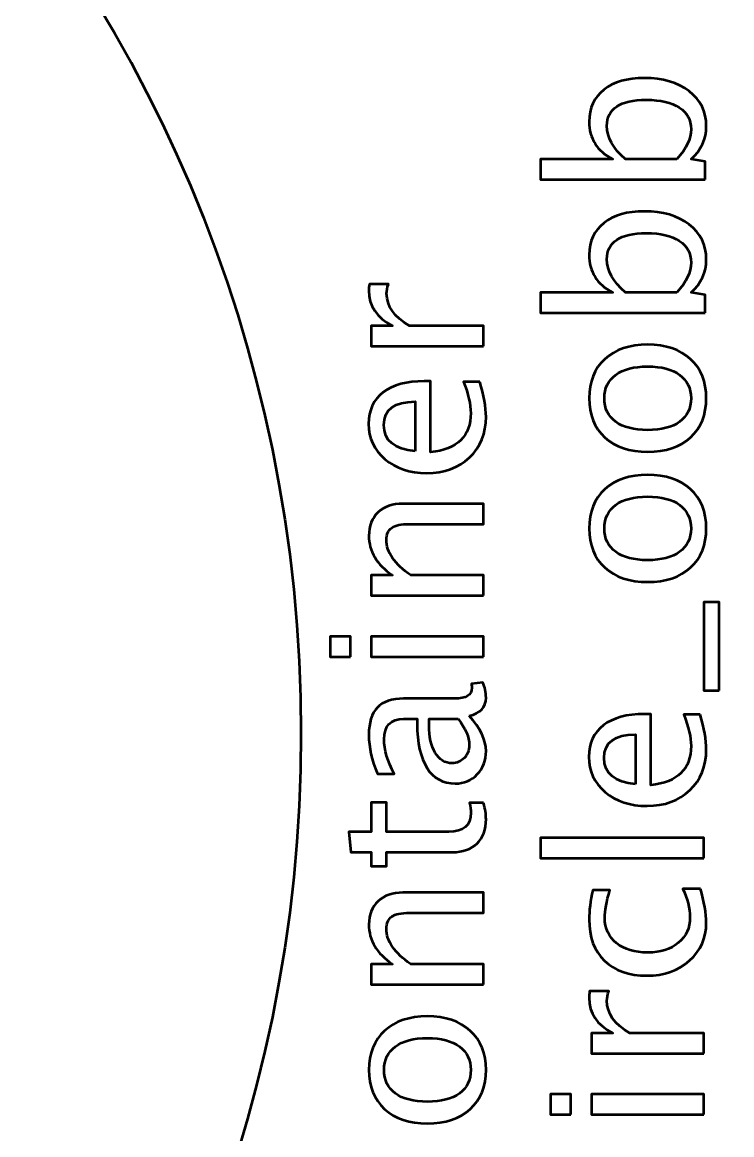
# Model space of a CAD drawing. Header units: centimetres. Extents: x -20.9 to 20.9, y -14.9 to 14.9.
# Drawn here: x -3.743 to -1.853, y -4.819 to -1.855 of the extents above; entities that cross this region are included whole.
import ezdxf

# ---------------------------------------------------------------- set-up
doc = ezdxf.new("R2010")
doc.units = ezdxf.units.CM
doc.header["$MEASUREMENT"] = 0
doc.layers.add('Layer 1', color=7, linetype='Continuous')

msp = doc.modelspace()

# ---------------------------------------------------------------- linework, layer by layer
at = {"layer": 'Layer 1', "color": 4, "lineweight": 53}
msp.add_ellipse((-6.75, -3.75), major_axis=(0, 3.75), ratio=1, dxfattribs=at)
at = {"layer": 'Layer 1', "lineweight": 53}
msp.add_open_spline([(-20.95, -14.45), (-20.95, -14.45), (-20.95, 14.45), (-20.95, 14.45), (-20.95, 14.45), (-20.95, 14.72614), (-20.72614, 14.95), (-20.45, 14.95), (-20.45, 14.95), (-20.45, 14.95), (-0.55, 14.95), (-0.55, 14.95), (-0.55, 14.95), (-0.27386, 14.95), (-0.05, 14.72614), (-0.05, 14.45), (-0.05, 14.45), (-0.05, 14.45), (-0.05, -14.45), (-0.05, -14.45), (-0.05, -14.45), (-0.05, -14.72614), (-0.27386, -14.95), (-0.55, -14.95), (-0.55, -14.95), (-0.55, -14.95), (-20.45, -14.95), (-20.45, -14.95), (-20.45, -14.95), (-20.72614, -14.95), (-20.95, -14.72614), (-20.95, -14.45)], degree=3, knots=[0, 0, 0, 0, 0.1111111, 0.1111111, 0.1111111, 0.1111111, 0.2222222, 0.2222222, 0.2222222, 0.2222222, 0.3333333, 0.3333333, 0.3333333, 0.3333333, 0.4444444, 0.4444444, 0.4444444, 0.4444444, 0.5555556, 0.5555556, 0.5555556, 0.5555556, 0.6666667, 0.6666667, 0.6666667, 0.6666667, 0.7777778, 0.7777778, 0.7777778, 0.7777778, 1, 1, 1, 1], dxfattribs=at)
at = {"layer": 'Layer 1', "color": 5, "lineweight": 53}
for points, knots in [([(-1.92369, -2.27399), (-1.92369, -2.27399), (-2.36226, -2.27399), (-2.36226, -2.27399), (-2.36226, -2.27399), (-2.36226, -2.27399), (-2.36226, -2.21981), (-2.36226, -2.21981), (-2.36226, -2.21981), (-2.36226, -2.21981), (-2.1697, -2.21981), (-2.1697, -2.21981), (-2.1697, -2.21981), (-2.21156, -2.19761), (-2.23244, -2.16421), (-2.23244, -2.11971), (-2.23244, -2.11971), (-2.23244, -2.08368), (-2.21937, -2.05537), (-2.19312, -2.03467), (-2.19312, -2.03467), (-2.16687, -2.01398), (-2.13103, -2.00363), (-2.08559, -2.00363), (-2.08559, -2.00363), (-2.03611, -2.00363), (-1.99613, -2.01539), (-1.96584, -2.03881), (-1.96584, -2.03881), (-1.93545, -2.06223), (-1.92031, -2.09309), (-1.92031, -2.13128), (-1.92031, -2.13128), (-1.92031, -2.16675), (-1.93385, -2.19629), (-1.96104, -2.21981), (-1.96104, -2.21981), (-1.96104, -2.21981), (-1.92369, -2.22639), (-1.92369, -2.22639), (-1.92369, -2.22639), (-1.92369, -2.22639), (-1.92369, -2.27399), (-1.92369, -2.27399)], [0, 0, 0, 0, 0.0833333, 0.0833333, 0.0833333, 0.0833333, 0.1666667, 0.1666667, 0.1666667, 0.1666667, 0.25, 0.25, 0.25, 0.25, 0.3333333, 0.3333333, 0.3333333, 0.3333333, 0.4166667, 0.4166667, 0.4166667, 0.4166667, 0.5, 0.5, 0.5, 0.5, 0.5833333, 0.5833333, 0.5833333, 0.5833333, 0.6666667, 0.6666667, 0.6666667, 0.6666667, 0.75, 0.75, 0.75, 0.75, 0.8333333, 0.8333333, 0.8333333, 0.8333333, 1, 1, 1, 1]), ([(-1.99839, -2.21981), (-1.97346, -2.19187), (-1.96095, -2.16524), (-1.96095, -2.13994), (-1.96095, -2.13994), (-1.96095, -2.11501), (-1.97139, -2.09572), (-1.99218, -2.08218), (-1.99218, -2.08218), (-2.01297, -2.06854), (-2.04223, -2.06176), (-2.08004, -2.06176), (-2.08004, -2.06176), (-2.15003, -2.06176), (-2.18503, -2.08491), (-2.18503, -2.13119), (-2.18503, -2.13119), (-2.18503, -2.16148), (-2.16866, -2.19102), (-2.13583, -2.21981), (-2.13583, -2.21981), (-2.13583, -2.21981), (-1.99839, -2.21981), (-1.99839, -2.21981)], [0, 0, 0, 0, 0.1428571, 0.1428571, 0.1428571, 0.1428571, 0.2857143, 0.2857143, 0.2857143, 0.2857143, 0.4285714, 0.4285714, 0.4285714, 0.4285714, 0.5714286, 0.5714286, 0.5714286, 0.5714286, 0.7142857, 0.7142857, 0.7142857, 0.7142857, 1, 1, 1, 1]), ([(-1.92369, -2.62921), (-1.92369, -2.62921), (-2.36226, -2.62921), (-2.36226, -2.62921), (-2.36226, -2.62921), (-2.36226, -2.62921), (-2.36226, -2.57503), (-2.36226, -2.57503), (-2.36226, -2.57503), (-2.36226, -2.57503), (-2.1697, -2.57503), (-2.1697, -2.57503), (-2.1697, -2.57503), (-2.21156, -2.55283), (-2.23244, -2.51943), (-2.23244, -2.47493), (-2.23244, -2.47493), (-2.23244, -2.4389), (-2.21937, -2.41059), (-2.19312, -2.38989), (-2.19312, -2.38989), (-2.16687, -2.3692), (-2.13103, -2.35885), (-2.08559, -2.35885), (-2.08559, -2.35885), (-2.03611, -2.35885), (-1.99613, -2.37061), (-1.96584, -2.39403), (-1.96584, -2.39403), (-1.93545, -2.41745), (-1.92031, -2.44831), (-1.92031, -2.4865), (-1.92031, -2.4865), (-1.92031, -2.52197), (-1.93385, -2.55151), (-1.96104, -2.57503), (-1.96104, -2.57503), (-1.96104, -2.57503), (-1.92369, -2.58161), (-1.92369, -2.58161), (-1.92369, -2.58161), (-1.92369, -2.58161), (-1.92369, -2.62921), (-1.92369, -2.62921)], [0, 0, 0, 0, 0.0833333, 0.0833333, 0.0833333, 0.0833333, 0.1666667, 0.1666667, 0.1666667, 0.1666667, 0.25, 0.25, 0.25, 0.25, 0.3333333, 0.3333333, 0.3333333, 0.3333333, 0.4166667, 0.4166667, 0.4166667, 0.4166667, 0.5, 0.5, 0.5, 0.5, 0.5833333, 0.5833333, 0.5833333, 0.5833333, 0.6666667, 0.6666667, 0.6666667, 0.6666667, 0.75, 0.75, 0.75, 0.75, 0.8333333, 0.8333333, 0.8333333, 0.8333333, 1, 1, 1, 1]), ([(-1.99839, -2.57503), (-1.97346, -2.54709), (-1.96095, -2.52046), (-1.96095, -2.49516), (-1.96095, -2.49516), (-1.96095, -2.47023), (-1.97139, -2.45094), (-1.99218, -2.4374), (-1.99218, -2.4374), (-2.01297, -2.42376), (-2.04223, -2.41698), (-2.08004, -2.41698), (-2.08004, -2.41698), (-2.15003, -2.41698), (-2.18503, -2.44013), (-2.18503, -2.48641), (-2.18503, -2.48641), (-2.18503, -2.5167), (-2.16866, -2.54624), (-2.13583, -2.57503), (-2.13583, -2.57503), (-2.13583, -2.57503), (-1.99839, -2.57503), (-1.99839, -2.57503)], [0, 0, 0, 0, 0.1428571, 0.1428571, 0.1428571, 0.1428571, 0.2857143, 0.2857143, 0.2857143, 0.2857143, 0.4285714, 0.4285714, 0.4285714, 0.4285714, 0.5714286, 0.5714286, 0.5714286, 0.5714286, 0.7142857, 0.7142857, 0.7142857, 0.7142857, 1, 1, 1, 1]), ([(-2.51383, -2.71792), (-2.51383, -2.71792), (-2.81298, -2.71792), (-2.81298, -2.71792), (-2.81298, -2.71792), (-2.81298, -2.71792), (-2.81298, -2.66374), (-2.81298, -2.66374), (-2.81298, -2.66374), (-2.81298, -2.66374), (-2.75645, -2.66374), (-2.75645, -2.66374), (-2.75645, -2.66374), (-2.79831, -2.64219), (-2.81919, -2.61096), (-2.81919, -2.56995), (-2.81919, -2.56995), (-2.81919, -2.5644), (-2.81872, -2.55856), (-2.81778, -2.55254), (-2.81778, -2.55254), (-2.81778, -2.55254), (-2.76708, -2.55254), (-2.76708, -2.55254), (-2.76708, -2.55254), (-2.77018, -2.56195), (-2.77178, -2.57023), (-2.77178, -2.57738), (-2.77178, -2.57738), (-2.77178, -2.61181), (-2.75146, -2.6406), (-2.71073, -2.66374), (-2.71073, -2.66374), (-2.71073, -2.66374), (-2.51383, -2.66374), (-2.51383, -2.66374), (-2.51383, -2.66374), (-2.51383, -2.66374), (-2.51383, -2.71792), (-2.51383, -2.71792)], [0, 0, 0, 0, 0.0909091, 0.0909091, 0.0909091, 0.0909091, 0.1818182, 0.1818182, 0.1818182, 0.1818182, 0.2727273, 0.2727273, 0.2727273, 0.2727273, 0.3636364, 0.3636364, 0.3636364, 0.3636364, 0.4545455, 0.4545455, 0.4545455, 0.4545455, 0.5454545, 0.5454545, 0.5454545, 0.5454545, 0.6363636, 0.6363636, 0.6363636, 0.6363636, 0.7272727, 0.7272727, 0.7272727, 0.7272727, 0.8181818, 0.8181818, 0.8181818, 0.8181818, 1, 1, 1, 1]), ([(-1.92031, -2.85687), (-1.92031, -2.9008), (-1.93432, -2.93561), (-1.96236, -2.96119), (-1.96236, -2.96119), (-1.99039, -2.98688), (-2.02849, -2.99967), (-2.07656, -2.99967), (-2.07656, -2.99967), (-2.12454, -2.99967), (-2.16255, -2.98688), (-2.19049, -2.96119), (-2.19049, -2.96119), (-2.21843, -2.93561), (-2.23244, -2.9008), (-2.23244, -2.85687), (-2.23244, -2.85687), (-2.23244, -2.81293), (-2.21843, -2.77813), (-2.19049, -2.75254), (-2.19049, -2.75254), (-2.16255, -2.72686), (-2.12454, -2.71406), (-2.07656, -2.71406), (-2.07656, -2.71406), (-2.02849, -2.71406), (-1.99039, -2.72686), (-1.96236, -2.75254), (-1.96236, -2.75254), (-1.93432, -2.77813), (-1.92031, -2.81293), (-1.92031, -2.85687)], [0, 0, 0, 0, 0.1111111, 0.1111111, 0.1111111, 0.1111111, 0.2222222, 0.2222222, 0.2222222, 0.2222222, 0.3333333, 0.3333333, 0.3333333, 0.3333333, 0.4444444, 0.4444444, 0.4444444, 0.4444444, 0.5555556, 0.5555556, 0.5555556, 0.5555556, 0.6666667, 0.6666667, 0.6666667, 0.6666667, 0.7777778, 0.7777778, 0.7777778, 0.7777778, 1, 1, 1, 1]), ([(-1.96095, -2.85696), (-1.96095, -2.83015), (-1.97101, -2.80927), (-1.99124, -2.7944), (-1.99124, -2.7944), (-2.01137, -2.77963), (-2.03987, -2.7722), (-2.07656, -2.7722), (-2.07656, -2.7722), (-2.11316, -2.7722), (-2.14157, -2.77963), (-2.1617, -2.7944), (-2.1617, -2.7944), (-2.18174, -2.80927), (-2.1918, -2.83015), (-2.1918, -2.85696), (-2.1918, -2.85696), (-2.1918, -2.88387), (-2.18174, -2.90475), (-2.1617, -2.91943), (-2.1617, -2.91943), (-2.14157, -2.9342), (-2.11316, -2.94153), (-2.07656, -2.94153), (-2.07656, -2.94153), (-2.03987, -2.94153), (-2.01137, -2.9342), (-1.99124, -2.91943), (-1.99124, -2.91943), (-1.97101, -2.90475), (-1.96095, -2.88387), (-1.96095, -2.85696)], [0, 0, 0, 0, 0.1111111, 0.1111111, 0.1111111, 0.1111111, 0.2222222, 0.2222222, 0.2222222, 0.2222222, 0.3333333, 0.3333333, 0.3333333, 0.3333333, 0.4444444, 0.4444444, 0.4444444, 0.4444444, 0.5555556, 0.5555556, 0.5555556, 0.5555556, 0.6666667, 0.6666667, 0.6666667, 0.6666667, 0.7777778, 0.7777778, 0.7777778, 0.7777778, 1, 1, 1, 1]), ([(-2.52343, -2.81285), (-2.51251, -2.84925), (-2.50706, -2.88039), (-2.50706, -2.90636), (-2.50706, -2.90636), (-2.50706, -2.95066), (-2.52173, -2.98669), (-2.55099, -3.01445), (-2.55099, -3.01445), (-2.58025, -3.0422), (-2.61816, -3.05612), (-2.66482, -3.05612), (-2.66482, -3.05612), (-2.71007, -3.05612), (-2.74723, -3.04389), (-2.77629, -3.01934), (-2.77629, -3.01934), (-2.80527, -2.99478), (-2.81976, -2.96336), (-2.81976, -2.92508), (-2.81976, -2.92508), (-2.81976, -2.88886), (-2.80687, -2.86082), (-2.78109, -2.84107), (-2.78109, -2.84107), (-2.75532, -2.82131), (-2.71882, -2.81144), (-2.6715, -2.81144), (-2.6715, -2.81144), (-2.6715, -2.81144), (-2.65494, -2.81172), (-2.65494, -2.81172), (-2.65494, -2.81172), (-2.65494, -2.81172), (-2.65494, -3.00081), (-2.65494, -3.00081), (-2.65494, -3.00081), (-2.58344, -2.9929), (-2.5477, -2.958), (-2.5477, -2.8962), (-2.5477, -2.8962), (-2.5477, -2.87352), (-2.55409, -2.84577), (-2.56689, -2.81285), (-2.56689, -2.81285), (-2.56689, -2.81285), (-2.52343, -2.81285), (-2.52343, -2.81285)], [0, 0, 0, 0, 0.0769231, 0.0769231, 0.0769231, 0.0769231, 0.1538462, 0.1538462, 0.1538462, 0.1538462, 0.2307692, 0.2307692, 0.2307692, 0.2307692, 0.3076923, 0.3076923, 0.3076923, 0.3076923, 0.3846154, 0.3846154, 0.3846154, 0.3846154, 0.4615385, 0.4615385, 0.4615385, 0.4615385, 0.5384615, 0.5384615, 0.5384615, 0.5384615, 0.6153846, 0.6153846, 0.6153846, 0.6153846, 0.6923077, 0.6923077, 0.6923077, 0.6923077, 0.7692308, 0.7692308, 0.7692308, 0.7692308, 0.8461538, 0.8461538, 0.8461538, 0.8461538, 1, 1, 1, 1]), ([(-2.69558, -2.99798), (-2.69558, -2.99798), (-2.69558, -2.8659), (-2.69558, -2.8659), (-2.69558, -2.8659), (-2.75127, -2.8659), (-2.77912, -2.88669), (-2.77912, -2.92818), (-2.77912, -2.92818), (-2.77912, -2.96995), (-2.75127, -2.99319), (-2.69558, -2.99798)], [0, 0, 0, 0, 0.25, 0.25, 0.25, 0.25, 0.5, 0.5, 0.5, 0.5, 1, 1, 1, 1]), ([(-1.92031, -3.20362), (-1.92031, -3.24755), (-1.93432, -3.28236), (-1.96236, -3.30794), (-1.96236, -3.30794), (-1.99039, -3.33363), (-2.02849, -3.34642), (-2.07656, -3.34642), (-2.07656, -3.34642), (-2.12454, -3.34642), (-2.16255, -3.33363), (-2.19049, -3.30794), (-2.19049, -3.30794), (-2.21843, -3.28236), (-2.23244, -3.24755), (-2.23244, -3.20362), (-2.23244, -3.20362), (-2.23244, -3.15968), (-2.21843, -3.12488), (-2.19049, -3.09929), (-2.19049, -3.09929), (-2.16255, -3.07361), (-2.12454, -3.06081), (-2.07656, -3.06081), (-2.07656, -3.06081), (-2.02849, -3.06081), (-1.99039, -3.07361), (-1.96236, -3.09929), (-1.96236, -3.09929), (-1.93432, -3.12488), (-1.92031, -3.15968), (-1.92031, -3.20362)], [0, 0, 0, 0, 0.1111111, 0.1111111, 0.1111111, 0.1111111, 0.2222222, 0.2222222, 0.2222222, 0.2222222, 0.3333333, 0.3333333, 0.3333333, 0.3333333, 0.4444444, 0.4444444, 0.4444444, 0.4444444, 0.5555556, 0.5555556, 0.5555556, 0.5555556, 0.6666667, 0.6666667, 0.6666667, 0.6666667, 0.7777778, 0.7777778, 0.7777778, 0.7777778, 1, 1, 1, 1]), ([(-2.51383, -3.38274), (-2.51383, -3.38274), (-2.81298, -3.38274), (-2.81298, -3.38274), (-2.81298, -3.38274), (-2.81298, -3.38274), (-2.81298, -3.32856), (-2.81298, -3.32856), (-2.81298, -3.32856), (-2.81298, -3.32856), (-2.75645, -3.32856), (-2.75645, -3.32856), (-2.75645, -3.32856), (-2.79831, -3.29987), (-2.81919, -3.26468), (-2.81919, -3.2231), (-2.81919, -3.2231), (-2.81919, -3.19695), (-2.81101, -3.17616), (-2.79454, -3.16082), (-2.79454, -3.16082), (-2.77818, -3.14549), (-2.75607, -3.13778), (-2.72841, -3.13778), (-2.72841, -3.13778), (-2.72841, -3.13778), (-2.51383, -3.13778), (-2.51383, -3.13778), (-2.51383, -3.13778), (-2.51383, -3.13778), (-2.51383, -3.19196), (-2.51383, -3.19196), (-2.51383, -3.19196), (-2.51383, -3.19196), (-2.71073, -3.19196), (-2.71073, -3.19196), (-2.71073, -3.19196), (-2.73293, -3.19196), (-2.74873, -3.19526), (-2.75814, -3.20175), (-2.75814, -3.20175), (-2.76764, -3.20833), (-2.77234, -3.21915), (-2.77234, -3.2343), (-2.77234, -3.2343), (-2.77234, -3.2676), (-2.75061, -3.29902), (-2.70715, -3.32856), (-2.70715, -3.32856), (-2.70715, -3.32856), (-2.51383, -3.32856), (-2.51383, -3.32856), (-2.51383, -3.32856), (-2.51383, -3.32856), (-2.51383, -3.38274), (-2.51383, -3.38274)], [0, 0, 0, 0, 0.0666667, 0.0666667, 0.0666667, 0.0666667, 0.1333333, 0.1333333, 0.1333333, 0.1333333, 0.2, 0.2, 0.2, 0.2, 0.2666667, 0.2666667, 0.2666667, 0.2666667, 0.3333333, 0.3333333, 0.3333333, 0.3333333, 0.4, 0.4, 0.4, 0.4, 0.4666667, 0.4666667, 0.4666667, 0.4666667, 0.5333333, 0.5333333, 0.5333333, 0.5333333, 0.6, 0.6, 0.6, 0.6, 0.6666667, 0.6666667, 0.6666667, 0.6666667, 0.7333333, 0.7333333, 0.7333333, 0.7333333, 0.8, 0.8, 0.8, 0.8, 0.8666667, 0.8666667, 0.8666667, 0.8666667, 1, 1, 1, 1]), ([(-1.96095, -3.20371), (-1.96095, -3.1769), (-1.97101, -3.15602), (-1.99124, -3.14115), (-1.99124, -3.14115), (-2.01137, -3.12638), (-2.03987, -3.11895), (-2.07656, -3.11895), (-2.07656, -3.11895), (-2.11316, -3.11895), (-2.14157, -3.12638), (-2.1617, -3.14115), (-2.1617, -3.14115), (-2.18174, -3.15602), (-2.1918, -3.1769), (-2.1918, -3.20371), (-2.1918, -3.20371), (-2.1918, -3.23062), (-2.18174, -3.2515), (-2.1617, -3.26618), (-2.1617, -3.26618), (-2.14157, -3.28095), (-2.11316, -3.28828), (-2.07656, -3.28828), (-2.07656, -3.28828), (-2.03987, -3.28828), (-2.01137, -3.28095), (-1.99124, -3.26618), (-1.99124, -3.26618), (-1.97101, -3.2515), (-1.96095, -3.23062), (-1.96095, -3.20371)], [0, 0, 0, 0, 0.1111111, 0.1111111, 0.1111111, 0.1111111, 0.2222222, 0.2222222, 0.2222222, 0.2222222, 0.3333333, 0.3333333, 0.3333333, 0.3333333, 0.4444444, 0.4444444, 0.4444444, 0.4444444, 0.5555556, 0.5555556, 0.5555556, 0.5555556, 0.6666667, 0.6666667, 0.6666667, 0.6666667, 0.7777778, 0.7777778, 0.7777778, 0.7777778, 1, 1, 1, 1]), ([(-1.88644, -3.63541), (-1.88644, -3.63541), (-1.92708, -3.63541), (-1.92708, -3.63541), (-1.92708, -3.63541), (-1.92708, -3.63541), (-1.92708, -3.40061), (-1.92708, -3.40061), (-1.92708, -3.40061), (-1.92708, -3.40061), (-1.88644, -3.40061), (-1.88644, -3.40061), (-1.88644, -3.40061), (-1.88644, -3.40061), (-1.88644, -3.63541), (-1.88644, -3.63541)], [0, 0, 0, 0, 0.2, 0.2, 0.2, 0.2, 0.4, 0.4, 0.4, 0.4, 0.6, 0.6, 0.6, 0.6, 1, 1, 1, 1]), ([(-2.86773, -3.54586), (-2.86773, -3.54586), (-2.92192, -3.54586), (-2.92192, -3.54586), (-2.92192, -3.54586), (-2.92192, -3.54586), (-2.92192, -3.49168), (-2.92192, -3.49168), (-2.92192, -3.49168), (-2.92192, -3.49168), (-2.86773, -3.49168), (-2.86773, -3.49168), (-2.86773, -3.49168), (-2.86773, -3.49168), (-2.86773, -3.54586), (-2.86773, -3.54586)], [0, 0, 0, 0, 0.2, 0.2, 0.2, 0.2, 0.4, 0.4, 0.4, 0.4, 0.6, 0.6, 0.6, 0.6, 1, 1, 1, 1]), ([(-2.51383, -3.54586), (-2.51383, -3.54586), (-2.81298, -3.54586), (-2.81298, -3.54586), (-2.81298, -3.54586), (-2.81298, -3.54586), (-2.81298, -3.49168), (-2.81298, -3.49168), (-2.81298, -3.49168), (-2.81298, -3.49168), (-2.51383, -3.49168), (-2.51383, -3.49168), (-2.51383, -3.49168), (-2.51383, -3.49168), (-2.51383, -3.54586), (-2.51383, -3.54586)], [0, 0, 0, 0, 0.2, 0.2, 0.2, 0.2, 0.4, 0.4, 0.4, 0.4, 0.6, 0.6, 0.6, 0.6, 1, 1, 1, 1]), ([(-2.55193, -3.70334), (-2.52201, -3.73589), (-2.50706, -3.76721), (-2.50706, -3.79732), (-2.50706, -3.79732), (-2.50706, -3.82206), (-2.51477, -3.84266), (-2.53029, -3.85893), (-2.53029, -3.85893), (-2.54581, -3.8753), (-2.56538, -3.88349), (-2.58899, -3.88349), (-2.58899, -3.88349), (-2.62164, -3.88349), (-2.64676, -3.86975), (-2.66425, -3.84228), (-2.66425, -3.84228), (-2.68175, -3.81481), (-2.6905, -3.7754), (-2.6905, -3.72403), (-2.6905, -3.72403), (-2.6905, -3.72403), (-2.6905, -3.71133), (-2.6905, -3.71133), (-2.6905, -3.71133), (-2.6905, -3.71133), (-2.72653, -3.71133), (-2.72653, -3.71133), (-2.72653, -3.71133), (-2.76124, -3.71133), (-2.77855, -3.7294), (-2.77855, -3.76561), (-2.77855, -3.76561), (-2.77855, -3.79365), (-2.76971, -3.82432), (-2.75202, -3.85752), (-2.75202, -3.85752), (-2.75202, -3.85752), (-2.79661, -3.85752), (-2.79661, -3.85752), (-2.79661, -3.85752), (-2.81167, -3.82102), (-2.81919, -3.78659), (-2.81919, -3.75433), (-2.81919, -3.75433), (-2.81919, -3.72112), (-2.81167, -3.69656), (-2.79652, -3.68085), (-2.79652, -3.68085), (-2.78137, -3.66505), (-2.75804, -3.65715), (-2.72653, -3.65715), (-2.72653, -3.65715), (-2.72653, -3.65715), (-2.59135, -3.65715), (-2.59135, -3.65715), (-2.59135, -3.65715), (-2.5604, -3.65715), (-2.54487, -3.64765), (-2.54487, -3.62855), (-2.54487, -3.62855), (-2.54487, -3.6262), (-2.54525, -3.62272), (-2.546, -3.61811), (-2.546, -3.61811), (-2.546, -3.61811), (-2.5159, -3.61425), (-2.5159, -3.61425), (-2.5159, -3.61425), (-2.50997, -3.62657), (-2.50706, -3.64012), (-2.50706, -3.65498), (-2.50706, -3.65498), (-2.50706, -3.68029), (-2.52201, -3.69638), (-2.55193, -3.70334)], [0, 0, 0, 0, 0.05, 0.05, 0.05, 0.05, 0.1, 0.1, 0.1, 0.1, 0.15, 0.15, 0.15, 0.15, 0.2, 0.2, 0.2, 0.2, 0.25, 0.25, 0.25, 0.25, 0.3, 0.3, 0.3, 0.3, 0.35, 0.35, 0.35, 0.35, 0.4, 0.4, 0.4, 0.4, 0.45, 0.45, 0.45, 0.45, 0.5, 0.5, 0.5, 0.5, 0.55, 0.55, 0.55, 0.55, 0.6, 0.6, 0.6, 0.6, 0.65, 0.65, 0.65, 0.65, 0.7, 0.7, 0.7, 0.7, 0.75, 0.75, 0.75, 0.75, 0.8, 0.8, 0.8, 0.8, 0.85, 0.85, 0.85, 0.85, 0.9, 0.9, 0.9, 0.9, 1, 1, 1, 1]), ([(-1.93668, -3.69986), (-1.92576, -3.73626), (-1.92031, -3.7674), (-1.92031, -3.79337), (-1.92031, -3.79337), (-1.92031, -3.83767), (-1.93498, -3.8737), (-1.96424, -3.90146), (-1.96424, -3.90146), (-1.9935, -3.92921), (-2.03141, -3.94313), (-2.07807, -3.94313), (-2.07807, -3.94313), (-2.12332, -3.94313), (-2.16048, -3.9309), (-2.18954, -3.90635), (-2.18954, -3.90635), (-2.21852, -3.88179), (-2.23301, -3.85037), (-2.23301, -3.81209), (-2.23301, -3.81209), (-2.23301, -3.77587), (-2.22012, -3.74783), (-2.19434, -3.72808), (-2.19434, -3.72808), (-2.16857, -3.70832), (-2.13207, -3.69845), (-2.08475, -3.69845), (-2.08475, -3.69845), (-2.08475, -3.69845), (-2.06819, -3.69873), (-2.06819, -3.69873), (-2.06819, -3.69873), (-2.06819, -3.69873), (-2.06819, -3.88782), (-2.06819, -3.88782), (-2.06819, -3.88782), (-1.99669, -3.87991), (-1.96095, -3.84501), (-1.96095, -3.78321), (-1.96095, -3.78321), (-1.96095, -3.76053), (-1.96734, -3.73278), (-1.98014, -3.69986), (-1.98014, -3.69986), (-1.98014, -3.69986), (-1.93668, -3.69986), (-1.93668, -3.69986)], [0, 0, 0, 0, 0.0769231, 0.0769231, 0.0769231, 0.0769231, 0.1538462, 0.1538462, 0.1538462, 0.1538462, 0.2307692, 0.2307692, 0.2307692, 0.2307692, 0.3076923, 0.3076923, 0.3076923, 0.3076923, 0.3846154, 0.3846154, 0.3846154, 0.3846154, 0.4615385, 0.4615385, 0.4615385, 0.4615385, 0.5384615, 0.5384615, 0.5384615, 0.5384615, 0.6153846, 0.6153846, 0.6153846, 0.6153846, 0.6923077, 0.6923077, 0.6923077, 0.6923077, 0.7692308, 0.7692308, 0.7692308, 0.7692308, 0.8461538, 0.8461538, 0.8461538, 0.8461538, 1, 1, 1, 1]), ([(-2.58147, -3.71133), (-2.58147, -3.71133), (-2.65833, -3.71133), (-2.65833, -3.71133), (-2.65833, -3.71133), (-2.65833, -3.71133), (-2.65889, -3.72874), (-2.65889, -3.72874), (-2.65889, -3.72874), (-2.65889, -3.75884), (-2.65334, -3.78311), (-2.64224, -3.80164), (-2.64224, -3.80164), (-2.63105, -3.82008), (-2.61628, -3.8293), (-2.59784, -3.8293), (-2.59784, -3.8293), (-2.58495, -3.8293), (-2.57404, -3.82469), (-2.5651, -3.81557), (-2.5651, -3.81557), (-2.55616, -3.80635), (-2.55165, -3.79515), (-2.55165, -3.78189), (-2.55165, -3.78189), (-2.55165, -3.75931), (-2.56162, -3.73579), (-2.58147, -3.71133)], [0, 0, 0, 0, 0.125, 0.125, 0.125, 0.125, 0.25, 0.25, 0.25, 0.25, 0.375, 0.375, 0.375, 0.375, 0.5, 0.5, 0.5, 0.5, 0.625, 0.625, 0.625, 0.625, 0.75, 0.75, 0.75, 0.75, 1, 1, 1, 1]), ([(-2.10883, -3.88499), (-2.10883, -3.88499), (-2.10883, -3.75291), (-2.10883, -3.75291), (-2.10883, -3.75291), (-2.16452, -3.75291), (-2.19237, -3.7737), (-2.19237, -3.81519), (-2.19237, -3.81519), (-2.19237, -3.85696), (-2.16452, -3.8802), (-2.10883, -3.88499)], [0, 0, 0, 0, 0.25, 0.25, 0.25, 0.25, 0.5, 0.5, 0.5, 0.5, 1, 1, 1, 1]), ([(-2.51392, -3.93485), (-2.50931, -3.9516), (-2.50706, -3.96618), (-2.50706, -3.9785), (-2.50706, -3.9785), (-2.50706, -4.00616), (-2.51496, -4.0277), (-2.53076, -4.04313), (-2.53076, -4.04313), (-2.54657, -4.05865), (-2.56849, -4.06637), (-2.59661, -4.06637), (-2.59661, -4.06637), (-2.59661, -4.06637), (-2.77234, -4.06637), (-2.77234, -4.06637), (-2.77234, -4.06637), (-2.77234, -4.06637), (-2.77234, -4.10381), (-2.77234, -4.10381), (-2.77234, -4.10381), (-2.77234, -4.10381), (-2.81298, -4.10381), (-2.81298, -4.10381), (-2.81298, -4.10381), (-2.81298, -4.10381), (-2.81298, -4.06637), (-2.81298, -4.06637), (-2.81298, -4.06637), (-2.81298, -4.06637), (-2.86708, -4.06637), (-2.86708, -4.06637), (-2.86708, -4.06637), (-2.86708, -4.06637), (-2.87225, -4.01218), (-2.87225, -4.01218), (-2.87225, -4.01218), (-2.87225, -4.01218), (-2.81298, -4.01218), (-2.81298, -4.01218), (-2.81298, -4.01218), (-2.81298, -4.01218), (-2.81298, -3.93372), (-2.81298, -3.93372), (-2.81298, -3.93372), (-2.81298, -3.93372), (-2.77234, -3.93372), (-2.77234, -3.93372), (-2.77234, -3.93372), (-2.77234, -3.93372), (-2.77234, -4.01218), (-2.77234, -4.01218), (-2.77234, -4.01218), (-2.77234, -4.01218), (-2.6064, -4.01218), (-2.6064, -4.01218), (-2.6064, -4.01218), (-2.56726, -4.01218), (-2.5477, -3.99515), (-2.5477, -3.96119), (-2.5477, -3.96119), (-2.5477, -3.95395), (-2.54892, -3.9452), (-2.55127, -3.93485), (-2.55127, -3.93485), (-2.55127, -3.93485), (-2.51392, -3.93485), (-2.51392, -3.93485)], [0, 0, 0, 0, 0.0555556, 0.0555556, 0.0555556, 0.0555556, 0.1111111, 0.1111111, 0.1111111, 0.1111111, 0.1666667, 0.1666667, 0.1666667, 0.1666667, 0.2222222, 0.2222222, 0.2222222, 0.2222222, 0.2777778, 0.2777778, 0.2777778, 0.2777778, 0.3333333, 0.3333333, 0.3333333, 0.3333333, 0.3888889, 0.3888889, 0.3888889, 0.3888889, 0.4444444, 0.4444444, 0.4444444, 0.4444444, 0.5, 0.5, 0.5, 0.5, 0.5555556, 0.5555556, 0.5555556, 0.5555556, 0.6111111, 0.6111111, 0.6111111, 0.6111111, 0.6666667, 0.6666667, 0.6666667, 0.6666667, 0.7222222, 0.7222222, 0.7222222, 0.7222222, 0.7777778, 0.7777778, 0.7777778, 0.7777778, 0.8333333, 0.8333333, 0.8333333, 0.8333333, 0.8888889, 0.8888889, 0.8888889, 0.8888889, 1, 1, 1, 1]), ([(-1.92708, -4.08254), (-1.92708, -4.08254), (-2.36226, -4.08254), (-2.36226, -4.08254), (-2.36226, -4.08254), (-2.36226, -4.08254), (-2.36226, -4.02836), (-2.36226, -4.02836), (-2.36226, -4.02836), (-2.36226, -4.02836), (-1.92708, -4.02836), (-1.92708, -4.02836), (-1.92708, -4.02836), (-1.92708, -4.02836), (-1.92708, -4.08254), (-1.92708, -4.08254)], [0, 0, 0, 0, 0.2, 0.2, 0.2, 0.2, 0.4, 0.4, 0.4, 0.4, 0.6, 0.6, 0.6, 0.6, 1, 1, 1, 1]), ([(-2.51383, -4.41895), (-2.51383, -4.41895), (-2.81298, -4.41895), (-2.81298, -4.41895), (-2.81298, -4.41895), (-2.81298, -4.41895), (-2.81298, -4.36477), (-2.81298, -4.36477), (-2.81298, -4.36477), (-2.81298, -4.36477), (-2.75645, -4.36477), (-2.75645, -4.36477), (-2.75645, -4.36477), (-2.79831, -4.33608), (-2.81919, -4.30089), (-2.81919, -4.25931), (-2.81919, -4.25931), (-2.81919, -4.23316), (-2.81101, -4.21237), (-2.79454, -4.19703), (-2.79454, -4.19703), (-2.77818, -4.1817), (-2.75607, -4.17399), (-2.72841, -4.17399), (-2.72841, -4.17399), (-2.72841, -4.17399), (-2.51383, -4.17399), (-2.51383, -4.17399), (-2.51383, -4.17399), (-2.51383, -4.17399), (-2.51383, -4.22817), (-2.51383, -4.22817), (-2.51383, -4.22817), (-2.51383, -4.22817), (-2.71073, -4.22817), (-2.71073, -4.22817), (-2.71073, -4.22817), (-2.73293, -4.22817), (-2.74873, -4.23147), (-2.75814, -4.23796), (-2.75814, -4.23796), (-2.76764, -4.24454), (-2.77234, -4.25536), (-2.77234, -4.27051), (-2.77234, -4.27051), (-2.77234, -4.30381), (-2.75061, -4.33523), (-2.70715, -4.36477), (-2.70715, -4.36477), (-2.70715, -4.36477), (-2.51383, -4.36477), (-2.51383, -4.36477), (-2.51383, -4.36477), (-2.51383, -4.36477), (-2.51383, -4.41895), (-2.51383, -4.41895)], [0, 0, 0, 0, 0.0666667, 0.0666667, 0.0666667, 0.0666667, 0.1333333, 0.1333333, 0.1333333, 0.1333333, 0.2, 0.2, 0.2, 0.2, 0.2666667, 0.2666667, 0.2666667, 0.2666667, 0.3333333, 0.3333333, 0.3333333, 0.3333333, 0.4, 0.4, 0.4, 0.4, 0.4666667, 0.4666667, 0.4666667, 0.4666667, 0.5333333, 0.5333333, 0.5333333, 0.5333333, 0.6, 0.6, 0.6, 0.6, 0.6666667, 0.6666667, 0.6666667, 0.6666667, 0.7333333, 0.7333333, 0.7333333, 0.7333333, 0.8, 0.8, 0.8, 0.8, 0.8666667, 0.8666667, 0.8666667, 0.8666667, 1, 1, 1, 1]), ([(-1.93611, -4.16392), (-1.92557, -4.19901), (-1.92031, -4.2293), (-1.92031, -4.25479), (-1.92031, -4.25479), (-1.92031, -4.29525), (-1.93526, -4.32874), (-1.96509, -4.35536), (-1.96509, -4.35536), (-1.995, -4.38198), (-2.03272, -4.39534), (-2.07816, -4.39534), (-2.07816, -4.39534), (-2.1267, -4.39534), (-2.16462, -4.38217), (-2.19171, -4.35583), (-2.19171, -4.35583), (-2.2189, -4.32949), (-2.23244, -4.29271), (-2.23244, -4.24548), (-2.23244, -4.24548), (-2.23244, -4.22225), (-2.22924, -4.19609), (-2.22285, -4.16731), (-2.22285, -4.16731), (-2.22285, -4.16731), (-2.17713, -4.16731), (-2.17713, -4.16731), (-2.17713, -4.16731), (-2.18616, -4.19788), (-2.19067, -4.22281), (-2.19067, -4.242), (-2.19067, -4.242), (-2.19067, -4.26985), (-2.18023, -4.29214), (-2.15944, -4.30879), (-2.15944, -4.30879), (-2.13865, -4.32544), (-2.1109, -4.33382), (-2.07628, -4.33382), (-2.07628, -4.33382), (-2.0427, -4.33382), (-2.0156, -4.32516), (-1.99481, -4.30795), (-1.99481, -4.30795), (-1.97412, -4.29073), (-1.96377, -4.26825), (-1.96377, -4.24031), (-1.96377, -4.24031), (-1.96377, -4.21557), (-1.97017, -4.19017), (-1.98296, -4.16392), (-1.98296, -4.16392), (-1.98296, -4.16392), (-1.93611, -4.16392), (-1.93611, -4.16392)], [0, 0, 0, 0, 0.0666667, 0.0666667, 0.0666667, 0.0666667, 0.1333333, 0.1333333, 0.1333333, 0.1333333, 0.2, 0.2, 0.2, 0.2, 0.2666667, 0.2666667, 0.2666667, 0.2666667, 0.3333333, 0.3333333, 0.3333333, 0.3333333, 0.4, 0.4, 0.4, 0.4, 0.4666667, 0.4666667, 0.4666667, 0.4666667, 0.5333333, 0.5333333, 0.5333333, 0.5333333, 0.6, 0.6, 0.6, 0.6, 0.6666667, 0.6666667, 0.6666667, 0.6666667, 0.7333333, 0.7333333, 0.7333333, 0.7333333, 0.8, 0.8, 0.8, 0.8, 0.8666667, 0.8666667, 0.8666667, 0.8666667, 1, 1, 1, 1]), ([(-1.92708, -4.60258), (-1.92708, -4.60258), (-2.22623, -4.60258), (-2.22623, -4.60258), (-2.22623, -4.60258), (-2.22623, -4.60258), (-2.22623, -4.5484), (-2.22623, -4.5484), (-2.22623, -4.5484), (-2.22623, -4.5484), (-2.1697, -4.5484), (-2.1697, -4.5484), (-2.1697, -4.5484), (-2.21156, -4.52685), (-2.23244, -4.49562), (-2.23244, -4.45461), (-2.23244, -4.45461), (-2.23244, -4.44906), (-2.23197, -4.44322), (-2.23103, -4.4372), (-2.23103, -4.4372), (-2.23103, -4.4372), (-2.18033, -4.4372), (-2.18033, -4.4372), (-2.18033, -4.4372), (-2.18343, -4.44661), (-2.18503, -4.45489), (-2.18503, -4.46204), (-2.18503, -4.46204), (-2.18503, -4.49647), (-2.16471, -4.52526), (-2.12398, -4.5484), (-2.12398, -4.5484), (-2.12398, -4.5484), (-1.92708, -4.5484), (-1.92708, -4.5484), (-1.92708, -4.5484), (-1.92708, -4.5484), (-1.92708, -4.60258), (-1.92708, -4.60258)], [0, 0, 0, 0, 0.0909091, 0.0909091, 0.0909091, 0.0909091, 0.1818182, 0.1818182, 0.1818182, 0.1818182, 0.2727273, 0.2727273, 0.2727273, 0.2727273, 0.3636364, 0.3636364, 0.3636364, 0.3636364, 0.4545455, 0.4545455, 0.4545455, 0.4545455, 0.5454545, 0.5454545, 0.5454545, 0.5454545, 0.6363636, 0.6363636, 0.6363636, 0.6363636, 0.7272727, 0.7272727, 0.7272727, 0.7272727, 0.8181818, 0.8181818, 0.8181818, 0.8181818, 1, 1, 1, 1]), ([(-2.50706, -4.64661), (-2.50706, -4.69054), (-2.52107, -4.72535), (-2.54911, -4.75093), (-2.54911, -4.75093), (-2.57714, -4.77662), (-2.61524, -4.78941), (-2.66331, -4.78941), (-2.66331, -4.78941), (-2.71129, -4.78941), (-2.7493, -4.77662), (-2.77724, -4.75093), (-2.77724, -4.75093), (-2.80518, -4.72535), (-2.81919, -4.69054), (-2.81919, -4.64661), (-2.81919, -4.64661), (-2.81919, -4.60267), (-2.80518, -4.56787), (-2.77724, -4.54228), (-2.77724, -4.54228), (-2.7493, -4.5166), (-2.71129, -4.5038), (-2.66331, -4.5038), (-2.66331, -4.5038), (-2.61524, -4.5038), (-2.57714, -4.5166), (-2.54911, -4.54228), (-2.54911, -4.54228), (-2.52107, -4.56787), (-2.50706, -4.60267), (-2.50706, -4.64661)], [0, 0, 0, 0, 0.1111111, 0.1111111, 0.1111111, 0.1111111, 0.2222222, 0.2222222, 0.2222222, 0.2222222, 0.3333333, 0.3333333, 0.3333333, 0.3333333, 0.4444444, 0.4444444, 0.4444444, 0.4444444, 0.5555556, 0.5555556, 0.5555556, 0.5555556, 0.6666667, 0.6666667, 0.6666667, 0.6666667, 0.7777778, 0.7777778, 0.7777778, 0.7777778, 1, 1, 1, 1]), ([(-2.5477, -4.6467), (-2.5477, -4.61989), (-2.55776, -4.59901), (-2.57799, -4.58414), (-2.57799, -4.58414), (-2.59812, -4.56937), (-2.62662, -4.56194), (-2.66331, -4.56194), (-2.66331, -4.56194), (-2.69991, -4.56194), (-2.72832, -4.56937), (-2.74845, -4.58414), (-2.74845, -4.58414), (-2.76849, -4.59901), (-2.77855, -4.61989), (-2.77855, -4.6467), (-2.77855, -4.6467), (-2.77855, -4.67361), (-2.76849, -4.69449), (-2.74845, -4.70917), (-2.74845, -4.70917), (-2.72832, -4.72394), (-2.69991, -4.73127), (-2.66331, -4.73127), (-2.66331, -4.73127), (-2.62662, -4.73127), (-2.59812, -4.72394), (-2.57799, -4.70917), (-2.57799, -4.70917), (-2.55776, -4.69449), (-2.5477, -4.67361), (-2.5477, -4.6467)], [0, 0, 0, 0, 0.1111111, 0.1111111, 0.1111111, 0.1111111, 0.2222222, 0.2222222, 0.2222222, 0.2222222, 0.3333333, 0.3333333, 0.3333333, 0.3333333, 0.4444444, 0.4444444, 0.4444444, 0.4444444, 0.5555556, 0.5555556, 0.5555556, 0.5555556, 0.6666667, 0.6666667, 0.6666667, 0.6666667, 0.7777778, 0.7777778, 0.7777778, 0.7777778, 1, 1, 1, 1]), ([(-2.28098, -4.7657), (-2.28098, -4.7657), (-2.33517, -4.7657), (-2.33517, -4.7657), (-2.33517, -4.7657), (-2.33517, -4.7657), (-2.33517, -4.71152), (-2.33517, -4.71152), (-2.33517, -4.71152), (-2.33517, -4.71152), (-2.28098, -4.71152), (-2.28098, -4.71152), (-2.28098, -4.71152), (-2.28098, -4.71152), (-2.28098, -4.7657), (-2.28098, -4.7657)], [0, 0, 0, 0, 0.2, 0.2, 0.2, 0.2, 0.4, 0.4, 0.4, 0.4, 0.6, 0.6, 0.6, 0.6, 1, 1, 1, 1]), ([(-1.92708, -4.7657), (-1.92708, -4.7657), (-2.22623, -4.7657), (-2.22623, -4.7657), (-2.22623, -4.7657), (-2.22623, -4.7657), (-2.22623, -4.71152), (-2.22623, -4.71152), (-2.22623, -4.71152), (-2.22623, -4.71152), (-1.92708, -4.71152), (-1.92708, -4.71152), (-1.92708, -4.71152), (-1.92708, -4.71152), (-1.92708, -4.7657), (-1.92708, -4.7657)], [0, 0, 0, 0, 0.2, 0.2, 0.2, 0.2, 0.4, 0.4, 0.4, 0.4, 0.6, 0.6, 0.6, 0.6, 1, 1, 1, 1])]:
    msp.add_open_spline(points, degree=3, knots=knots, dxfattribs=at)

doc.saveas('drawing.dxf')
